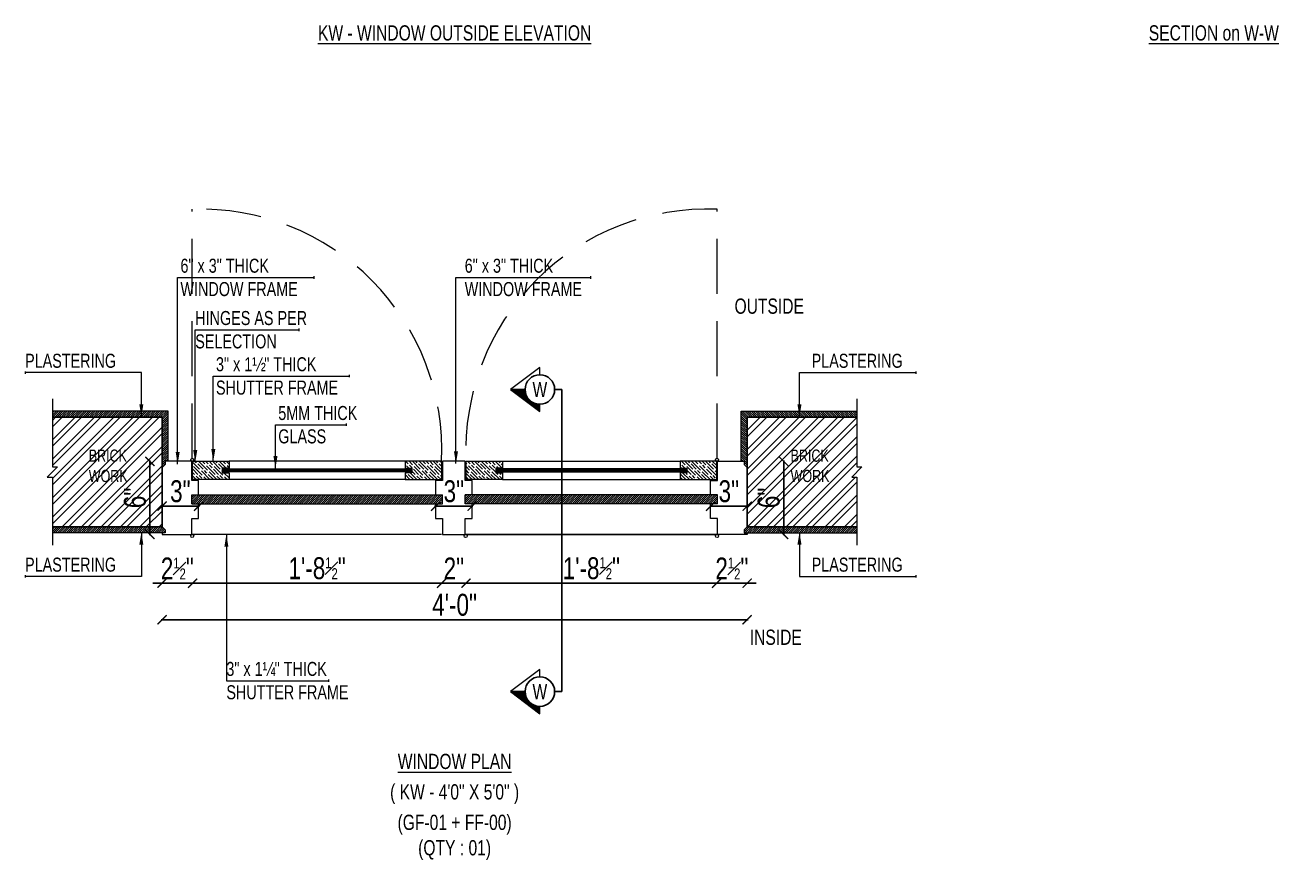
# Model space of a CAD drawing. Header units: inches. Extents: x 3365147 to 3374664, y 1380917 to 1384908.
# Drawn here: x 3373001 to 3373103.8, y 1381126.8 to 1381195.3 of the extents above; entities that cross this region are included whole.
import ezdxf
from ezdxf.enums import TextEntityAlignment as Align

# ---------------------------------------------------------------- set-up
doc = ezdxf.new("R2010")
doc.units = ezdxf.units.IN
doc.header["$LTSCALE"] = 18
doc.header["$MEASUREMENT"] = 0
doc.header["$PDSIZE"] = -1
for name, pattern in [('CONTINOUS', [0]), ('DASHDOT', [1, 0.5, -0.25, 0, -0.25]), ('HIDDEN', [0.375, 0.25, -0.125])]:
    doc.linetypes.add(name, pattern=pattern)
for name, color, linetype, lineweight in [('DETAIL-SECTION ARROW HATCH_BC', 252, 'CONTINOUS', 5), ('DETAIL-SECTION ARROW_BC', 1, 'CONTINOUS', 18), ('DETAIL-SECTION-00_BC', 2, 'DASHDOT', 25), ('DIM-03_BC', 1, 'Continuous', 9), ('GLASS-00_BC', 140, 'Continuous', 18), ('GLASS-HATCH_BC', 141, 'Continuous', 5), ('GRILL-00_BC', 150, 'CONTINOUS', 18), ('GRILL-HATCH_BC', 252, 'CONTINOUS', 5), ('PLASTERING BAND HATCH_BC', 252, 'Continuous', 5), ('PLASTERING BAND-00_BC', 1, 'Continuous', 15), ('TEXT ARROW_BC', 4, 'Continuous', 13), ('TEXT-HEADING_BC', 2, 'Continuous', 25), ('TEXT_BC', 3, 'CONTINOUS', 18), ('TITLE TEXT-01_BC', 1, 'Continuous', 20), ('TITLE TEXT-02_BC', 3, 'Continuous', 18), ('TITLE TEXT-03_BC', 4, 'Continuous', 15), ('WALL-00_BC', 7, 'Continuous', 30), ('WALL-9 inch BRICK HATCH_BC', 22, 'Continuous', 0), ('WALL-ZIGZAG LINE_BC', 3, 'Continuous', 13), ('WINDOWS-00_BC', 30, 'Continuous', 18), ('WINDOWS-SHUTTER_BC', 40, 'Continuous', 9), ('WINDOWS-THIN_BC', 252, 'Continuous', 5)]:
    doc.layers.add(name, color=color, linetype=linetype, lineweight=lineweight)
doc.styles.add('BC-TEXT_GENERAL', font='swisscl.ttf')
doc.styles.add('BC-WALL_DIM', font='swisscl.ttf')
doc.styles.add('BC_ROOM _DIM', font='swisscl.ttf')
doc.styles.add('DIM_BC', font='swisscl.ttf')
doc.dimstyles.new('BC-RD2', dxfattribs={"dimscale": 0.8, "dimtxt": 6, "dimasz": 2.5, "dimexe": 4.5, "dimexo": 0, "dimgap": 1, "dimtad": 1, "dimdec": 4, "dimzin": 3, "dimdsep": 46, "dimlunit": 4, "dimtxsty": 'BC_ROOM _DIM', "dimblk": 'ARCHTICK', "dimcen": 0.0625, "dimdle": 0.25, "dimse1": 1, "dimse2": 1, "dimclrd": 8, "dimclre": 4, "dimclrt": 256, "dimadec": 0, "dimazin": 0, "dimtfac": 0.5, "dimtdec": 4, "dimtix": 1, "dimtofl": 0, "dimtmove": 2, "dimatfit": 2, "dimfxl": 0, "dimfrac": 1, "dimtolj": 1, "dimtzin": 1, "dimarcsym": 0})
doc.dimstyles.new('WALL DIM-02_BC', dxfattribs={"dimtxt": 4, "dimasz": 2, "dimexe": 4.5, "dimexo": 0, "dimgap": 1, "dimtad": 1, "dimdec": 1, "dimzin": 0, "dimdsep": 46, "dimlunit": 4, "dimtxsty": 'BC-WALL_DIM', "dimblk": 'ARCHTICK', "dimcen": 0.0625, "dimdle": 0.25, "dimse1": 1, "dimse2": 1, "dimclrd": 7, "dimclre": 4, "dimclrt": 256, "dimadec": 0, "dimazin": 0, "dimtfac": 0.5, "dimtdec": 1, "dimtix": 1, "dimtofl": 0, "dimtmove": 2, "dimatfit": 2, "dimfxl": 0, "dimfrac": 1, "dimtolj": 1, "dimtzin": 1, "dimlwd": -1, "dimarcsym": 0})
pattern_1 = [(135, (3614483.3401, 1485260.97795), (0.4242640687, 0.4242640687), [1, -0.2]), (135, (3614483.62295, 1485260.97795), (0.4242640687, 0.4242640687), [0.6, -0.15, 0.3, -0.15]), (135, (3614483.9765, 1485260.90724), (0.4242640687, 0.4242640687), [1, -0.2])]

# ---------------------------------------------------------------- blocks, each defined once
blk = doc.blocks.new('ARCHTICK')
at = {"color": 0, "const_width": 0.15}
blk.add_lwpolyline([(-0.5, -0.5), (0.5, 0.5)], dxfattribs=at)
blk = doc.blocks.new('*D1683')
at = {"layer": 'Defpoints', "color": 0, "transparency": 16777216}
for p in [(3373012.2, 1381153.52), (3373014.7, 1381153.52), (3373014.7, 1381149.52)]:
    blk.add_point(p, dxfattribs=at)
at = {"layer": 'DIM-03_BC', "color": 254, "lineweight": -2, "transparency": 16777216}
for p, q in [((3373012.2, 1381149.52), (3373011.45, 1381149.52)), ((3373012.2, 1381149.52), (3373014.7, 1381149.52)), ((3373014.7, 1381149.52), (3373015.45, 1381149.52))]:
    blk.add_line(p, q, dxfattribs=at)
at = {"layer": 'DIM-03_BC', "color": 254, "lineweight": -2, "transparency": 16777216, "xscale": 0.75, "yscale": 0.75, "zscale": 0.75}
blk.add_blockref('ARCHTICK', (3373012.2, 1381149.52), dxfattribs=at)
at = {"layer": 'DIM-03_BC', "color": 254, "lineweight": -2, "transparency": 16777216, "xscale": 0.75, "yscale": 0.75, "zscale": 0.75, "rotation": 180}
blk.add_blockref('ARCHTICK', (3373014.7, 1381149.52), dxfattribs=at)
at = {"layer": 'DIM-03_BC', "transparency": 16777216, "insert": (3373013.45, 1381150.73), "char_height": 1.8, "attachment_point": 5, "style": 'BC_ROOM _DIM'}
blk.add_mtext('\\A1;2{\\H0.5x;\\S1#2;}"', dxfattribs=at)
blk = doc.blocks.new('_ArchTick')
at = {"color": 0, "linetype": 'ByBlock', "const_width": 0.15}
blk.add_lwpolyline([(-0.5, -0.5), (0.5, 0.5)], dxfattribs=at)
blk = doc.blocks.new('*D1684')
at = {"layer": 'Defpoints', "color": 0, "transparency": 16777216}
for p in [(3373011.2, 1381159.52), (3373012.45, 1381159.52), (3373012.2, 1381153.52)]:
    blk.add_point(p, dxfattribs=at)
at = {"layer": 'DIM-03_BC', "color": 254, "lineweight": -2, "transparency": 16777216}
blk.add_line((3373011.2, 1381153.45), (3373011.2, 1381159.6), dxfattribs=at)
at = {"layer": 'DIM-03_BC', "color": 254, "lineweight": -2, "transparency": 16777216, "xscale": 0.75, "yscale": 0.75, "zscale": 0.75}
for p, rotation in [((3373011.2, 1381159.52), 90), ((3373011.2, 1381153.52), 270)]:
    blk.add_blockref('ARCHTICK', p, dxfattribs=dict(at, rotation=rotation))
at = {"layer": 'DIM-03_BC', "transparency": 16777216, "insert": (3373009.98, 1381156.52), "char_height": 1.8, "attachment_point": 5, "rotation": 90, "style": 'BC_ROOM _DIM'}
blk.add_mtext('\\A1;6"', dxfattribs=at)
blk = doc.blocks.new('*D1685')
at = {"layer": 'Defpoints', "color": 0, "transparency": 16777216}
for p in [(3373012.2, 1381155.84), (3373012.2, 1381154.84), (3373015.2, 1381154.84)]:
    blk.add_point(p, dxfattribs=at)
at = {"layer": 'DIM-03_BC', "color": 254, "lineweight": -2, "transparency": 16777216}
blk.add_line((3373015.28, 1381155.84), (3373012.13, 1381155.84), dxfattribs=at)
at = {"layer": 'DIM-03_BC', "color": 254, "lineweight": -2, "transparency": 16777216, "xscale": 0.75, "yscale": 0.75, "zscale": 0.75, "rotation": 180}
blk.add_blockref('ARCHTICK', (3373012.2, 1381155.84), dxfattribs=at)
at = {"layer": 'DIM-03_BC', "color": 254, "lineweight": -2, "transparency": 16777216, "xscale": 0.75, "yscale": 0.75, "zscale": 0.75}
blk.add_blockref('ARCHTICK', (3373015.2, 1381155.84), dxfattribs=at)
at = {"layer": 'DIM-03_BC', "transparency": 16777216, "insert": (3373013.7, 1381157.06), "char_height": 1.8, "attachment_point": 5, "style": 'BC_ROOM _DIM'}
blk.add_mtext('\\A1;3"', dxfattribs=at)
blk = doc.blocks.new('*D1691')
at = {"layer": 'Defpoints', "color": 0, "transparency": 16777216}
for p in [(3373059.95, 1381159.52), (3373063.2, 1381159.52), (3373060.2, 1381153.52)]:
    blk.add_point(p, dxfattribs=at)
at = {"layer": 'DIM-03_BC', "color": 254, "lineweight": -2, "transparency": 16777216}
blk.add_line((3373063.2, 1381153.45), (3373063.2, 1381159.6), dxfattribs=at)
at = {"layer": 'DIM-03_BC', "color": 254, "lineweight": -2, "transparency": 16777216, "xscale": 0.75, "yscale": 0.75, "zscale": 0.75}
for p, rotation in [((3373063.2, 1381159.52), 90), ((3373063.2, 1381153.52), 270)]:
    blk.add_blockref('ARCHTICK', p, dxfattribs=dict(at, rotation=rotation))
at = {"layer": 'DIM-03_BC', "transparency": 16777216, "insert": (3373061.98, 1381156.52), "char_height": 1.8, "attachment_point": 5, "rotation": 90, "style": 'BC_ROOM _DIM'}
blk.add_mtext('\\A1;6"', dxfattribs=at)
blk = doc.blocks.new('*D1692')
at = {"layer": 'Defpoints', "color": 0, "transparency": 16777216}
for p in [(3373057.7, 1381153.52), (3373060.2, 1381153.52), (3373060.2, 1381149.52)]:
    blk.add_point(p, dxfattribs=at)
at = {"layer": 'DIM-03_BC', "color": 254, "lineweight": -2, "transparency": 16777216}
for p, q in [((3373057.7, 1381149.52), (3373056.95, 1381149.52)), ((3373057.7, 1381149.52), (3373060.2, 1381149.52)), ((3373060.2, 1381149.52), (3373060.95, 1381149.52))]:
    blk.add_line(p, q, dxfattribs=at)
at = {"layer": 'DIM-03_BC', "color": 254, "lineweight": -2, "transparency": 16777216, "xscale": 0.75, "yscale": 0.75, "zscale": 0.75}
blk.add_blockref('ARCHTICK', (3373057.7, 1381149.52), dxfattribs=at)
at = {"layer": 'DIM-03_BC', "color": 254, "lineweight": -2, "transparency": 16777216, "xscale": 0.75, "yscale": 0.75, "zscale": 0.75, "rotation": 180}
blk.add_blockref('ARCHTICK', (3373060.2, 1381149.52), dxfattribs=at)
at = {"layer": 'DIM-03_BC', "transparency": 16777216, "insert": (3373058.95, 1381150.73), "char_height": 1.8, "attachment_point": 5, "style": 'BC_ROOM _DIM'}
blk.add_mtext('\\A1;2{\\H0.5x;\\S1#2;}"', dxfattribs=at)
blk = doc.blocks.new('*D1702')
at = {"layer": 'Defpoints', "color": 0, "transparency": 16777216}
for p in [(3373012.2, 1381153.52), (3373060.2, 1381153.52), (3373060.2, 1381146.52)]:
    blk.add_point(p, dxfattribs=at)
at = {"layer": 'DIM-03_BC', "color": 254, "lineweight": -2, "transparency": 16777216}
blk.add_line((3373012.13, 1381146.52), (3373060.28, 1381146.52), dxfattribs=at)
at = {"layer": 'DIM-03_BC', "color": 254, "lineweight": -2, "transparency": 16777216, "xscale": 0.75, "yscale": 0.75, "zscale": 0.75, "rotation": 180}
blk.add_blockref('ARCHTICK', (3373012.2, 1381146.52), dxfattribs=at)
at = {"layer": 'DIM-03_BC', "color": 254, "lineweight": -2, "transparency": 16777216, "xscale": 0.75, "yscale": 0.75, "zscale": 0.75}
blk.add_blockref('ARCHTICK', (3373060.2, 1381146.52), dxfattribs=at)
at = {"layer": 'DIM-03_BC', "transparency": 16777216, "insert": (3373036.2, 1381147.74), "char_height": 1.8, "attachment_point": 5, "style": 'BC_ROOM _DIM'}
blk.add_mtext('\\A1;4\'-0"', dxfattribs=at)
blk = doc.blocks.new('*D1703')
at = {"layer": 'Defpoints', "color": 0, "transparency": 16777216}
for p in [(3373014.7, 1381153.52), (3373035.14, 1381153.52), (3373014.7, 1381149.52)]:
    blk.add_point(p, dxfattribs=at)
at = {"layer": 'DIM-03_BC', "color": 254, "lineweight": -2, "transparency": 16777216}
blk.add_line((3373035.21, 1381149.52), (3373014.63, 1381149.52), dxfattribs=at)
at = {"layer": 'DIM-03_BC', "color": 254, "lineweight": -2, "transparency": 16777216, "xscale": 0.75, "yscale": 0.75, "zscale": 0.75, "rotation": 180}
blk.add_blockref('ARCHTICK', (3373014.7, 1381149.52), dxfattribs=at)
at = {"layer": 'DIM-03_BC', "color": 254, "lineweight": -2, "transparency": 16777216, "xscale": 0.75, "yscale": 0.75, "zscale": 0.75}
blk.add_blockref('ARCHTICK', (3373035.14, 1381149.52), dxfattribs=at)
at = {"layer": 'DIM-03_BC', "transparency": 16777216, "insert": (3373024.92, 1381150.74), "char_height": 1.8, "attachment_point": 5, "style": 'BC_ROOM _DIM'}
blk.add_mtext('\\A1;1\'-8{\\H0.5x;\\S1#2;}"', dxfattribs=at)
blk = doc.blocks.new('*D1704')
at = {"layer": 'Defpoints', "color": 0, "transparency": 16777216}
for p in [(3373034.64, 1381155.84), (3373034.64, 1381154.84), (3373037.64, 1381154.84)]:
    blk.add_point(p, dxfattribs=at)
at = {"layer": 'DIM-03_BC', "color": 254, "lineweight": -2, "transparency": 16777216}
blk.add_line((3373037.71, 1381155.84), (3373034.56, 1381155.84), dxfattribs=at)
at = {"layer": 'DIM-03_BC', "color": 254, "lineweight": -2, "transparency": 16777216, "xscale": 0.75, "yscale": 0.75, "zscale": 0.75, "rotation": 180}
blk.add_blockref('ARCHTICK', (3373034.64, 1381155.84), dxfattribs=at)
at = {"layer": 'DIM-03_BC', "color": 254, "lineweight": -2, "transparency": 16777216, "xscale": 0.75, "yscale": 0.75, "zscale": 0.75}
blk.add_blockref('ARCHTICK', (3373037.64, 1381155.84), dxfattribs=at)
at = {"layer": 'DIM-03_BC', "transparency": 16777216, "insert": (3373036.14, 1381157.06), "char_height": 1.8, "attachment_point": 5, "style": 'BC_ROOM _DIM'}
blk.add_mtext('\\A1;3"', dxfattribs=at)
blk = doc.blocks.new('*D1705')
at = {"layer": 'Defpoints', "color": 0, "transparency": 16777216}
for p in [(3373035.14, 1381153.52), (3373037.14, 1381153.52), (3373037.14, 1381149.52)]:
    blk.add_point(p, dxfattribs=at)
at = {"layer": 'DIM-03_BC', "color": 254, "lineweight": -2, "transparency": 16777216}
for p, q in [((3373035.14, 1381149.52), (3373034.39, 1381149.52)), ((3373035.14, 1381149.52), (3373037.14, 1381149.52)), ((3373037.14, 1381149.52), (3373037.89, 1381149.52))]:
    blk.add_line(p, q, dxfattribs=at)
at = {"layer": 'DIM-03_BC', "color": 254, "lineweight": -2, "transparency": 16777216, "xscale": 0.75, "yscale": 0.75, "zscale": 0.75}
blk.add_blockref('ARCHTICK', (3373035.14, 1381149.52), dxfattribs=at)
at = {"layer": 'DIM-03_BC', "color": 254, "lineweight": -2, "transparency": 16777216, "xscale": 0.75, "yscale": 0.75, "zscale": 0.75, "rotation": 180}
blk.add_blockref('ARCHTICK', (3373037.14, 1381149.52), dxfattribs=at)
at = {"layer": 'DIM-03_BC', "transparency": 16777216, "insert": (3373036.14, 1381150.73), "char_height": 1.8, "attachment_point": 5, "style": 'BC_ROOM _DIM'}
blk.add_mtext('\\A1;2"', dxfattribs=at)
blk = doc.blocks.new('*U1678')
at = {"layer": 'DETAIL-SECTION ARROW HATCH_BC', "linetype": 'Continuous'}
h = blk.add_hatch(dxfattribs=at)
h.set_pattern_fill('ANSI31', color=256, scale=0.064516, angle=-270, style=0)
h.set_pattern_definition([(135, (8.431633, 21.679937), (-0.0057024626, -0.0057024626), [])])
h.paths.add_polyline_path([(-0.287, 3.677), (-0.287, 3.774, -0.414214), (-0.481, 3.967), (-0.674, 3.967)])
h = blk.add_hatch(dxfattribs=at)
h.set_pattern_fill('ANSI31', color=256, scale=0.064516, angle=-270, style=0)
h.set_pattern_definition([(135, (8.431633, 17.712754), (-0.0057024626, -0.0057024626), [])])
h.paths.add_polyline_path([(-0.287, -0.29), (-0.287, -0.194, -0.414214), (-0.481, 0), (-0.674, 0)])
at = {"linetype": 'Continuous'}
for p, q in [((0, 3.967), (-0.094, 3.967)), ((-0.094, 0), (0, 0))]:
    blk.add_line(p, q, dxfattribs=at)
blk.add_line((0, 0), (0, 3.967))
at = {"linetype": 'CONTINOUS'}
for centre in [(-0.287, 3.967), (-0.287, 0)]:
    blk.add_circle(centre, 0.194, dxfattribs=at)
at = {"layer": 'DETAIL-SECTION ARROW_BC'}
for p, q in [((-0.481, 3.967), (-0.674, 3.967)), ((-0.481, 0), (-0.674, 0))]:
    blk.add_line(p, q, dxfattribs=at)
for points in [[(-0.287, 4.161), (-0.287, 4.258), (-0.674, 3.967), (-0.287, 3.677), (-0.287, 3.774)], [(-0.287, 0.194), (-0.287, 0.29), (-0.674, 0), (-0.287, -0.29), (-0.287, -0.194)]]:
    blk.add_lwpolyline(points, dxfattribs=at)
at = {"linetype": 'CONTINOUS', "style": 'DIM_BC'}
for tag, p in [('2', (-0.287, 3.967)), ('1', (-0.287, 0))]:
    blk.add_attdef(tag, text='', height=0.2, rotation=360, dxfattribs=at).set_placement(p, align=Align.MIDDLE_CENTER)
blk = doc.blocks.new('*D1718')
at = {"layer": 'Defpoints', "color": 0, "transparency": 16777216}
for p in [(3373060.2, 1381155.84), (3373057.2, 1381154.84), (3373060.2, 1381154.84)]:
    blk.add_point(p, dxfattribs=at)
at = {"layer": 'DIM-03_BC', "color": 254, "lineweight": -2, "transparency": 16777216}
blk.add_line((3373057.13, 1381155.84), (3373060.28, 1381155.84), dxfattribs=at)
at = {"layer": 'DIM-03_BC', "color": 254, "lineweight": -2, "transparency": 16777216, "xscale": 0.75, "yscale": 0.75, "zscale": 0.75, "rotation": 180}
blk.add_blockref('ARCHTICK', (3373057.2, 1381155.84), dxfattribs=at)
at = {"layer": 'DIM-03_BC', "color": 254, "lineweight": -2, "transparency": 16777216, "xscale": 0.75, "yscale": 0.75, "zscale": 0.75}
blk.add_blockref('ARCHTICK', (3373060.2, 1381155.84), dxfattribs=at)
at = {"layer": 'DIM-03_BC', "transparency": 16777216, "insert": (3373058.7, 1381157.06), "char_height": 1.8, "attachment_point": 5, "style": 'BC_ROOM _DIM'}
blk.add_mtext('\\A1;3"', dxfattribs=at)
blk = doc.blocks.new('*D1719')
at = {"layer": 'Defpoints', "color": 0, "transparency": 16777216}
for p in [(3373037.14, 1381153.52), (3373057.7, 1381153.52), (3373057.7, 1381149.52)]:
    blk.add_point(p, dxfattribs=at)
at = {"layer": 'DIM-03_BC', "color": 254, "lineweight": -2, "transparency": 16777216}
blk.add_line((3373037.06, 1381149.52), (3373057.78, 1381149.52), dxfattribs=at)
at = {"layer": 'DIM-03_BC', "color": 254, "lineweight": -2, "transparency": 16777216, "xscale": 0.75, "yscale": 0.75, "zscale": 0.75, "rotation": 180}
blk.add_blockref('ARCHTICK', (3373037.14, 1381149.52), dxfattribs=at)
at = {"layer": 'DIM-03_BC', "color": 254, "lineweight": -2, "transparency": 16777216, "xscale": 0.75, "yscale": 0.75, "zscale": 0.75}
blk.add_blockref('ARCHTICK', (3373057.7, 1381149.52), dxfattribs=at)
at = {"layer": 'DIM-03_BC', "transparency": 16777216, "insert": (3373047.42, 1381150.74), "char_height": 1.8, "attachment_point": 5, "style": 'BC_ROOM _DIM'}
blk.add_mtext('\\A1;1\'-8{\\H0.5x;\\S1#2;}"', dxfattribs=at)

msp = doc.modelspace()

# ---------------------------------------------------------------- hatches: boundary and pattern name
at = {"layer": 'GLASS-HATCH_BC', "transparency": 33554687}
h = msp.add_hatch(dxfattribs=at)
h.set_pattern_fill('ANSI31', color=256, scale=0.75, angle=-180)
h.set_pattern_definition([(225, (3131645.47306, 1277056.63047), (0.066291260736, -0.066291260736), [])])
h.paths.add_polyline_path([(3373032.63979, 1381158.64796), (3373032.63979, 1381158.89796), (3373017.20229, 1381158.89796), (3373017.20229, 1381158.64796)])
h = msp.add_hatch(dxfattribs=at)
h.set_pattern_fill('ANSI31', color=256, scale=0.75, angle=-180)
h.set_pattern_definition([(225, (3131646.97306, 1277056.63047), (0.066291260736, -0.066291260736), [])])
h.paths.add_polyline_path([(3373039.63979, 1381158.64796), (3373039.63979, 1381158.89796), (3373055.20229, 1381158.89796), (3373055.20229, 1381158.64796)])
at = {"layer": 'GRILL-HATCH_BC', "transparency": 33554687}
h = msp.add_hatch(dxfattribs=at)
h.set_pattern_fill('ANSI31', color=256)
h.set_pattern_definition([(45, (3614476.52761, 1485260.47795), (-0.08838834765, 0.08838834765), [])])
h.paths.add_polyline_path([(3373035.20229, 1381156.02296), (3373035.20229, 1381156.77296), (3373014.63979, 1381156.77296), (3373014.63979, 1381156.02296)])
h = msp.add_hatch(dxfattribs=at)
h.set_pattern_fill('ANSI31', color=256)
h.set_pattern_definition([(45, (3614478.02761, 1485260.47795), (-0.08838834765, 0.08838834765), [])])
h.paths.add_polyline_path([(3373037.07729, 1381156.02296), (3373037.07729, 1381156.77296), (3373057.76479, 1381156.77296), (3373057.76479, 1381156.02296)])
at = {"layer": 'PLASTERING BAND HATCH_BC', "transparency": 33554687}
h = msp.add_hatch(dxfattribs=at)
h.set_pattern_fill('ANSI31', color=256)
h.set_pattern_definition([(45, (3373008.47728, 1381153.9178), (-0.0883883, 0.0883883), [])])
h.paths.add_polyline_path([(3373003.20229, 1381154.14796), (3373003.20229, 1381153.64796), (3373012.20229, 1381153.64796), (3373012.44229, 1381153.64796), (3373012.44229, 1381153.89796), (3373012.20229, 1381154.14796)])
h.paths.add_polyline_path([(3373012.20229, 1381159.02296), (3373012.45229, 1381159.27296), (3373012.45229, 1381159.52296), (3373012.70229, 1381159.52296), (3373012.70229, 1381163.64796), (3373003.20229, 1381163.64796), (3373003.20229, 1381163.14796), (3373012.20229, 1381163.14796)])
h = msp.add_hatch(dxfattribs=at)
h.set_pattern_fill('ANSI31', color=256, angle=90)
h.set_pattern_definition([(135, (3374196.74925, 1384356.33657), (-0.0883883476, -0.0883883476), [])])
h.paths.add_polyline_path([(3373059.95229, 1381159.27296), (3373060.20229, 1381159.02296), (3373060.20229, 1381163.14796), (3373069.20229, 1381163.14796), (3373069.20229, 1381163.64796), (3373059.70229, 1381163.64796), (3373059.70229, 1381159.52296), (3373059.95229, 1381159.52296)])
h = msp.add_hatch(dxfattribs=at)
h.set_pattern_fill('ANSI31', color=256)
h.set_pattern_definition([(45, (3374196.74925, 1384356.33657), (-0.0883883476, 0.0883883476), [])])
h.paths.add_polyline_path([(3373069.20229, 1381154.14796), (3373060.20229, 1381154.14796), (3373059.96229, 1381153.89796), (3373059.96229, 1381153.64796), (3373060.20229, 1381153.64796), (3373069.20229, 1381153.64796)])
at = {"layer": 'WALL-9 inch BRICK HATCH_BC', "transparency": 33554687}
h = msp.add_hatch(dxfattribs=at)
h.set_pattern_fill('ANSI32', color=256, scale=3)
h.set_pattern_definition([(45, (3373811.1186, 1378303.5684), (-0.79549513, 0.79549513), []), (45, (3373811.649, 1378303.5684), (-0.79549513, 0.79549513), [])])
h.paths.add_polyline_path([(3373002.78041, 1381158.22608), (3373003.20229, 1381158.22608), (3373003.20229, 1381154.14796), (3373012.20229, 1381154.14796), (3373012.20229, 1381163.14796), (3373003.20229, 1381163.14796), (3373003.20229, 1381159.06983), (3373003.62416, 1381159.06983)])
h = msp.add_hatch(dxfattribs=at)
h.set_pattern_fill('ANSI32', color=256, scale=3)
h.set_pattern_definition([(45, (3372674.5717, 1375101.3798), (-0.79549513, 0.79549513), []), (45, (3372675.102, 1375101.3798), (-0.79549513, 0.79549513), [])])
h.paths.add_polyline_path([(3373069.20229, 1381158.22608), (3373068.78041, 1381158.22608), (3373069.62416, 1381159.06983), (3373069.20229, 1381159.06983), (3373069.20229, 1381163.14796), (3373060.20229, 1381163.14796), (3373060.20229, 1381154.14796), (3373069.20229, 1381154.14796)])
at = {"layer": 'WINDOWS-THIN_BC', "transparency": 33554687}
h = msp.add_hatch(dxfattribs=at)
h.set_pattern_fill('GOST_WOOD', color=256, scale=0.1, angle=45)
h.set_pattern_definition([(135, (3614483.9026, 1485260.97795), (0.4242640687, 0.4242640687), [1, -0.2]), (135, (3614484.18545, 1485260.97795), (0.4242640687, 0.4242640687), [0.6, -0.15, 0.3, -0.15]), (135, (3614484.539, 1485260.90724), (0.4242640687, 0.4242640687), [1, -0.2])])
h.paths.add_polyline_path([(3373014.70229, 1381158.02296), (3373017.70229, 1381158.02296), (3373017.70229, 1381158.58546), (3373017.13979, 1381158.58546), (3373017.13979, 1381158.96046), (3373017.70229, 1381158.96046), (3373017.70229, 1381159.52296), (3373014.70229, 1381159.52296)])
h = msp.add_hatch(dxfattribs=at)
h.set_pattern_fill('GOST_WOOD', color=256, scale=0.1, angle=45)
h.set_pattern_definition(pattern_1)
h.paths.add_polyline_path([(3373035.13979, 1381158.02296), (3373032.13979, 1381158.02296), (3373032.13979, 1381158.58546), (3373032.70229, 1381158.58546), (3373032.70229, 1381158.96046), (3373032.13979, 1381158.96046), (3373032.13979, 1381159.52296), (3373035.13979, 1381159.52296)])
h = msp.add_hatch(dxfattribs=at)
h.set_pattern_fill('GOST_WOOD', color=256, scale=0.1, angle=45)
h.set_pattern_definition(pattern_1)
h.paths.add_polyline_path([(3373037.13979, 1381158.02296), (3373040.13979, 1381158.02296), (3373040.13979, 1381158.58546), (3373039.57729, 1381158.58546), (3373039.57729, 1381158.96046), (3373040.13979, 1381158.96046), (3373040.13979, 1381159.52296), (3373037.13979, 1381159.52296)])
h = msp.add_hatch(dxfattribs=at)
h.set_pattern_fill('GOST_WOOD', color=256, scale=0.1, angle=45)
h.set_pattern_definition([(135, (3614487.0276, 1485260.97795), (0.4242640687, 0.4242640687), [1, -0.2]), (135, (3614487.31045, 1485260.97795), (0.4242640687, 0.4242640687), [0.6, -0.15, 0.3, -0.15]), (135, (3614487.664, 1485260.90724), (0.4242640687, 0.4242640687), [1, -0.2])])
h.paths.add_polyline_path([(3373057.70229, 1381158.02296), (3373054.70229, 1381158.02296), (3373054.70229, 1381158.58546), (3373055.26479, 1381158.58546), (3373055.26479, 1381158.96046), (3373054.70229, 1381158.96046), (3373054.70229, 1381159.52296), (3373057.70229, 1381159.52296)])

# ---------------------------------------------------------------- linework, layer by layer
at = {"layer": 'GLASS-00_BC', "transparency": 33554687}
for points in [[(3373017.20229, 1381158.89796), (3373032.63979, 1381158.89796), (3373032.63979, 1381158.64796), (3373017.20229, 1381158.64796)], [(3373055.20229, 1381158.89796), (3373039.63979, 1381158.89796), (3373039.63979, 1381158.64796), (3373055.20229, 1381158.64796)]]:
    msp.add_lwpolyline(points, close=True, dxfattribs=at)
at = {"layer": 'GRILL-00_BC', "transparency": 33554687}
for p, q in [((3373014.63979, 1381156.77296), (3373035.20229, 1381156.77296)), ((3373014.63979, 1381156.02296), (3373014.63979, 1381156.77296)), ((3373035.20229, 1381156.02296), (3373035.20229, 1381156.77296)), ((3373057.76479, 1381156.77296), (3373037.07729, 1381156.77296)), ((3373037.07729, 1381156.02296), (3373037.07729, 1381156.77296)), ((3373057.76479, 1381156.02296), (3373057.76479, 1381156.77296)), ((3373014.63979, 1381156.02296), (3373035.20229, 1381156.02296)), ((3373057.76479, 1381156.02296), (3373037.07729, 1381156.02296))]:
    msp.add_line(p, q, dxfattribs=at)
at = {"layer": 'PLASTERING BAND-00_BC', "transparency": 33554687}
for p, q in [((3373012.70229, 1381163.64796), (3373003.20229, 1381163.64796)), ((3373012.70229, 1381159.52296), (3373012.70229, 1381163.64796)), ((3373059.70229, 1381159.52296), (3373059.70229, 1381163.64796)), ((3373059.70229, 1381163.64796), (3373069.20229, 1381163.64796)), ((3373012.20229, 1381153.64796), (3373003.20229, 1381153.64796)), ((3373060.20229, 1381153.64796), (3373069.20229, 1381153.64796))]:
    msp.add_line(p, q, dxfattribs=at)
at = {"layer": 'TEXT ARROW_BC', "transparency": 33554687}
for p, q in [((3373024.64058, 1381174.70922), (3373024.64058, 1381174.50922)), ((3373047.35263, 1381174.70922), (3373047.35263, 1381174.50922)), ((3373023.4253, 1381170.41642), (3373023.4253, 1381170.21642)), ((3373000.96001, 1381166.90637), (3373000.96001, 1381166.70637)), ((3373027.56366, 1381166.62296), (3373027.56366, 1381166.42296)), ((3373074.0364, 1381166.90637), (3373074.0364, 1381166.70637)), ((3373027.31049, 1381162.62296), (3373027.31049, 1381162.42296)), ((3373000.96001, 1381150.17735), (3373000.96001, 1381149.97735)), ((3373074.0364, 1381150.17735), (3373074.0364, 1381149.97735)), ((3373025.85385, 1381141.62296), (3373025.85385, 1381141.42296))]:
    msp.add_line(p, q, dxfattribs=at)
at = {"layer": 'WALL-00_BC', "transparency": 33554687}
for p, q in [((3373012.20229, 1381163.14796), (3373003.20229, 1381163.14796)), ((3373012.20229, 1381154.14796), (3373012.20229, 1381163.14796)), ((3373060.20229, 1381154.14796), (3373060.20229, 1381163.14796)), ((3373060.20229, 1381163.14796), (3373069.20229, 1381163.14796)), ((3373012.20229, 1381154.14796), (3373003.20229, 1381154.14796)), ((3373060.20229, 1381154.14796), (3373069.20229, 1381154.14796))]:
    msp.add_line(p, q, dxfattribs=at)
at = {"layer": 'WALL-ZIGZAG LINE_BC', "transparency": 33554687}
for points in [[(3373003.20229, 1381164.64796), (3373003.20229, 1381159.06983), (3373003.62416, 1381159.06983), (3373002.78041, 1381158.22608), (3373003.20229, 1381158.22608), (3373003.20229, 1381152.64796)], [(3373069.20229, 1381164.64796), (3373069.20229, 1381159.06983), (3373069.62416, 1381159.06983), (3373068.78041, 1381158.22608), (3373069.20229, 1381158.22608), (3373069.20229, 1381152.64796)]]:
    msp.add_lwpolyline(points, dxfattribs=at)
at = {"layer": 'WINDOWS-00_BC', "transparency": 33554687}
for points in [[(3373015.20229, 1381156.77296), (3373015.20229, 1381157.96046), (3373014.63979, 1381157.96046), (3373014.63979, 1381159.52296), (3373012.45229, 1381159.52296), (3373012.45229, 1381159.27296), (3373012.20229, 1381159.02296), (3373012.20229, 1381154.14796), (3373012.44229, 1381153.89796), (3373012.44229, 1381153.64796), (3373012.20229, 1381153.64796), (3373012.20229, 1381153.52296), (3373012.20229, 1381153.52296), (3373012.20229, 1381153.52296), (3373014.63979, 1381153.52296), (3373014.63979, 1381154.83546), (3373015.20229, 1381154.83546), (3373015.20229, 1381156.02296)], [(3373037.63979, 1381156.77296), (3373037.63979, 1381157.96046), (3373037.07729, 1381157.96046), (3373037.07729, 1381159.52296), (3373035.20229, 1381159.52296), (3373035.20229, 1381157.96046), (3373034.63979, 1381157.96046), (3373034.63979, 1381156.77296)], [(3373057.20229, 1381156.77296), (3373057.20229, 1381157.96046), (3373057.76479, 1381157.96046), (3373057.76479, 1381159.52296), (3373059.95229, 1381159.52296), (3373059.95229, 1381159.27296), (3373060.20229, 1381159.02296), (3373060.20229, 1381154.14796), (3373059.96229, 1381153.89796), (3373059.96229, 1381153.64796), (3373060.20229, 1381153.64796), (3373060.20229, 1381153.52296), (3373060.20229, 1381153.52296), (3373060.20229, 1381153.52296), (3373057.76479, 1381153.52296), (3373057.76479, 1381154.83546), (3373057.20229, 1381154.83546), (3373057.20229, 1381156.02296)], [(3373034.63979, 1381156.02296), (3373034.63979, 1381154.83546), (3373035.20229, 1381154.83546), (3373035.20229, 1381153.52296), (3373035.20229, 1381153.52296), (3373035.20229, 1381153.52296), (3373037.07729, 1381153.52296), (3373037.07729, 1381154.83546), (3373037.63979, 1381154.83546), (3373037.63979, 1381156.02296)]]:
    msp.add_lwpolyline(points, dxfattribs=at)
for centre in [(3373014.67104, 1381159.64796), (3373057.73354, 1381159.64796), (3373014.67104, 1381153.39796), (3373037.10854, 1381153.39796), (3373057.73354, 1381153.39796)]:
    msp.add_circle(centre, 0.125, dxfattribs=at)
at = {"layer": 'WINDOWS-SHUTTER_BC', "linetype": 'HIDDEN', "transparency": 33554687}
for p, q in [((3373014.67104, 1381159.77296), (3373014.67104, 1381180.21009)), ((3373057.73354, 1381159.77296), (3373057.73354, 1381180.20538))]:
    msp.add_line(p, q, dxfattribs=at)
at = {"layer": 'WINDOWS-SHUTTER_BC', "transparency": 33554687}
for points in [[(3373017.70229, 1381159.52296), (3373017.70229, 1381158.96046), (3373017.13979, 1381158.96046), (3373017.13979, 1381158.58546), (3373017.70229, 1381158.58546), (3373017.70229, 1381158.02296), (3373014.70229, 1381158.02296), (3373014.70229, 1381159.52296)], [(3373032.13979, 1381159.52296), (3373032.13979, 1381158.96046), (3373032.70229, 1381158.96046), (3373032.70229, 1381158.58546), (3373032.13979, 1381158.58546), (3373032.13979, 1381158.02296), (3373035.13979, 1381158.02296), (3373035.13979, 1381159.52296)], [(3373040.13979, 1381159.52296), (3373040.13979, 1381158.96046), (3373039.57729, 1381158.96046), (3373039.57729, 1381158.58546), (3373040.13979, 1381158.58546), (3373040.13979, 1381158.02296), (3373037.13979, 1381158.02296), (3373037.13979, 1381159.52296)], [(3373054.70229, 1381159.52296), (3373054.70229, 1381158.96046), (3373055.26479, 1381158.96046), (3373055.26479, 1381158.58546), (3373054.70229, 1381158.58546), (3373054.70229, 1381158.02296), (3373057.70229, 1381158.02296), (3373057.70229, 1381159.52296)]]:
    msp.add_lwpolyline(points, close=True, dxfattribs=at)
at = {"layer": 'WINDOWS-SHUTTER_BC', "linetype": 'HIDDEN', "transparency": 33554687}
for centre, start, end in [((3373015.35327, 1381160.41557), 357.4169642, 91.9739638), ((3373056.9263, 1381160.41557), 87.6641785, 182.5830358)]:
    msp.add_arc(centre, 19.80627, start, end, dxfattribs=at)
at = {"layer": 'WINDOWS-THIN_BC', "transparency": 33554687}
for p, q in [((3373032.13979, 1381159.52296), (3373017.70229, 1381159.52296)), ((3373040.13979, 1381159.52296), (3373054.70229, 1381159.52296)), ((3373032.13979, 1381158.02296), (3373017.70229, 1381158.02296)), ((3373040.13979, 1381158.02296), (3373054.70229, 1381158.02296)), ((3373035.13942, 1381153.52296), (3373014.67104, 1381153.52296)), ((3373057.76479, 1381153.52296), (3373037.10854, 1381153.52296)), ((3373037.14016, 1381153.52296), (3373057.73354, 1381153.52296))]:
    msp.add_line(p, q, dxfattribs=at)

# ---------------------------------------------------------------- block references
at = {"layer": 'DETAIL-SECTION-00_BC', "transparency": 33554687, "xscale": 6.249218847644045, "yscale": 6.249218847644045, "zscale": 6.249218847644045}
msp.add_blockref('*U1678', (3373044.98942, 1381140.62652), dxfattribs=at).add_auto_attribs({'2': 'W', '1': 'W'})

# ---------------------------------------------------------------- texts
at = {"layer": 'TEXT-HEADING_BC', "transparency": 33554687, "char_height": 1.25, "attachment_point": 2, "style": 'BC-TEXT_GENERAL'}
for s, insert in [('OUTSIDE', (3373062.01572, 1381172.8836)), ('INSIDE', (3373062.55337, 1381145.71163))]:
    msp.add_mtext(s, dxfattribs=dict(at, insert=insert))
at = {"layer": 'TEXT_BC', "transparency": 33554687, "attachment_point": 4, "style": 'BC-TEXT_GENERAL'}
for s, insert, char_height in [('\\A1;6" x 3" THICK\\PWINDOW FRAME', (3373013.70948, 1381174.60922), 1.15), ('\\A1;6" x 3" THICK\\PWINDOW FRAME', (3373037.03117, 1381174.60922), 1.15), ('\\A1;HINGES AS PER \\PSELECTION ', (3373014.92305, 1381170.31642), 1.15), ('\\A1;PLASTERING\\P ', (3373000.96001, 1381166.80637), 1.15), ('\\A1;3" x 1½" THICK\\PSHUTTER FRAME', (3373016.62314, 1381166.52296), 1.15), ('\\A1;PLASTERING\\P ', (3373065.49642, 1381166.80637), 1.15), ('\\A1;5MM THICK\\PGLASS', (3373021.73363, 1381162.52296), 1.15), ('\\A1;BRICK\\PWORK', (3373006.1868, 1381159.14991), 1), ('\\A1;BRICK\\PWORK', (3373063.76839, 1381159.14991), 1), ('\\A1;PLASTERING\\P ', (3373000.96001, 1381150.07735), 1.15), ('\\A1;PLASTERING\\P ', (3373065.49642, 1381150.07735), 1.15), ('\\A1;3" x 1¼" THICK\\PSHUTTER FRAME', (3373017.47648, 1381141.52296), 1.15)]:
    msp.add_mtext(s, dxfattribs=dict(at, insert=insert, char_height=char_height))
at = {"layer": 'TITLE TEXT-01_BC', "transparency": 33554687, "char_height": 1.25, "attachment_point": 2, "style": 'BC-TEXT_GENERAL'}
for s, insert in [('{\\LKW - WINDOW OUTSIDE ELEVATION}', (3373036.20229, 1381195.30423)), ('{\\LSECTION on W-W}', (3373098.49445, 1381195.30423)), ('{\\LWINDOW PLAN  }', (3373036.20229, 1381135.52296))]:
    msp.add_mtext(s, dxfattribs=dict(at, insert=insert))
at = {"layer": 'TITLE TEXT-02_BC', "transparency": 33554687, "insert": (3373036.20229, 1381133.02296), "char_height": 1.25, "attachment_point": 2, "style": 'BC-TEXT_GENERAL'}
msp.add_mtext('( KW - 4\'0" X 5\'0" )', dxfattribs=at)
at = {"layer": 'TITLE TEXT-03_BC', "transparency": 33554687, "insert": (3373036.20229, 1381130.52296), "char_height": 1.25, "attachment_point": 2, "style": 'BC-TEXT_GENERAL'}
msp.add_mtext('(GF-01 + FF-00)\\P(QTY : 01)', dxfattribs=at)

# ---------------------------------------------------------------- dimensions: what is measured, and where the dimension line sits
at = {"layer": 'DIM-03_BC', "transparency": 33554687}
for base, p1, p2, angle, picture, middle in [((3373011.20229, 1381159.52296), (3373012.20229, 1381153.52296), (3373012.45229, 1381159.52296), 90, '*D1684', (3373009.98047, 1381156.52296)), ((3373063.20229, 1381159.52296), (3373060.20229, 1381153.52296), (3373059.95229, 1381159.52296), 90, '*D1691', (3373061.98047, 1381156.52296)), ((3373060.20229, 1381155.83546), (3373057.20229, 1381154.83546), (3373060.20229, 1381154.83546), 180, '*D1718', (3373058.70229, 1381157.05728)), ((3373014.70229, 1381149.52296), (3373035.13979, 1381153.52296), (3373014.70229, 1381153.52296), 180, '*D1703', (3373024.92104, 1381150.74478)), ((3373060.20229, 1381149.52296), (3373057.70229, 1381153.52296), (3373060.20229, 1381153.52296), 180, '*D1692', (3373058.95229, 1381150.7265))]:
    dim = msp.add_linear_dim(base=base, p1=p1, p2=p2, angle=angle, dimstyle='BC-RD2', override={"dimscale": 0.3, "dimtad": 3, "dimdec": 2, "dimpost": '\\X', "dimclrd": 254, "dimtofl": 1}, dxfattribs=at)
    dim.commit()
    dim.dimension.update_dxf_attribs({"geometry": picture, "text_midpoint": middle})
for base, p1, p2, picture, middle in [((3373012.20229, 1381155.83546), (3373015.20229, 1381154.83546), (3373012.20229, 1381154.83546), '*D1685', (3373013.70229, 1381157.05728)), ((3373034.63979, 1381155.83546), (3373037.63979, 1381154.83546), (3373034.63979, 1381154.83546), '*D1704', (3373036.13979, 1381157.05728)), ((3373014.70229, 1381149.52296), (3373012.20229, 1381153.52296), (3373014.70229, 1381153.52296), '*D1683', (3373013.45229, 1381150.7265)), ((3373060.20229, 1381146.52296), (3373012.20229, 1381153.52296), (3373060.20229, 1381153.52296), '*D1702', (3373036.20229, 1381147.74478)), ((3373037.13979, 1381149.52296), (3373035.13979, 1381153.52296), (3373037.13979, 1381153.52296), '*D1705', (3373036.13979, 1381150.7265)), ((3373057.70229, 1381149.52296), (3373037.13979, 1381153.52296), (3373057.70229, 1381153.52296), '*D1719', (3373047.42104, 1381150.74478))]:
    dim = msp.add_linear_dim(base=base, p1=p1, p2=p2, dimstyle='BC-RD2', override={"dimscale": 0.3, "dimtad": 3, "dimdec": 2, "dimpost": '\\X', "dimclrd": 254, "dimtofl": 1}, dxfattribs=at)
    dim.commit()
    dim.dimension.update_dxf_attribs({"geometry": picture, "text_midpoint": middle})

# ---------------------------------------------------------------- leaders
at = {"layer": 'TEXT ARROW_BC', "transparency": 33554687}
for points, override in [([(3373013.47879, 1381159.28553), (3373013.47879, 1381174.60922), (3373024.64058, 1381174.60922)], {"dimasz": 1, "dimtad": 0, "dimclrd": 256, "dimfxl": 3, "dimfxlon": 1, "dimarcsym": 1}), ([(3373036.31265, 1381159.33132), (3373036.31265, 1381174.60922), (3373047.35263, 1381174.60922)], {"dimasz": 1, "dimgap": 1, "dimtad": 0, "dimclrd": 256, "dimfxl": 3, "dimfxlon": 1, "dimarcsym": 1}), ([(3373014.92305, 1381159.443), (3373014.92305, 1381170.31642), (3373023.4253, 1381170.31642)], {"dimasz": 1, "dimtad": 0, "dimclrd": 256, "dimfxl": 3, "dimfxlon": 1, "dimarcsym": 1}), ([(3373010.49998, 1381163.19932), (3373010.49998, 1381166.80637), (3373000.96001, 1381166.80637)], {"dimasz": 1, "dimgap": 1, "dimtad": 0, "dimclrd": 256, "dimfxl": 3, "dimfxlon": 1, "dimarcsym": 1}), ([(3373016.40187, 1381159.52296), (3373016.40187, 1381166.52296), (3373027.56366, 1381166.52296)], {"dimasz": 1, "dimtad": 0, "dimclrd": 256, "dimfxl": 3, "dimfxlon": 1, "dimarcsym": 1}), ([(3373064.49642, 1381163.19932), (3373064.49642, 1381166.80637), (3373074.0364, 1381166.80637)], {"dimasz": 1, "dimgap": 1, "dimtad": 0, "dimclrd": 256, "dimfxl": 3, "dimfxlon": 1, "dimarcsym": 1}), ([(3373021.5035, 1381158.96046), (3373021.5035, 1381162.52296), (3373027.31049, 1381162.52296)], {"dimasz": 1, "dimtad": 0, "dimclrd": 256, "dimfxl": 3, "dimfxlon": 1, "dimarcsym": 1}), ([(3373010.49998, 1381153.68441), (3373010.49998, 1381150.07735), (3373000.96001, 1381150.07735)], {"dimasz": 1, "dimgap": 1, "dimtad": 0, "dimclrd": 256, "dimfxl": 3, "dimfxlon": 1, "dimarcsym": 1}), ([(3373017.47648, 1381153.52296), (3373017.47648, 1381141.52296), (3373025.85385, 1381141.52296)], {"dimasz": 1, "dimtad": 0, "dimclrd": 256, "dimfxl": 3, "dimfxlon": 1, "dimarcsym": 1}), ([(3373064.49642, 1381153.68441), (3373064.49642, 1381150.07735), (3373074.0364, 1381150.07735)], {"dimasz": 1, "dimgap": 1, "dimtad": 0, "dimclrd": 256, "dimfxl": 3, "dimfxlon": 1, "dimarcsym": 1})]:
    msp.add_leader(points, dimstyle='WALL DIM-02_BC', override=override, dxfattribs=at)

doc.saveas('drawing.dxf')
